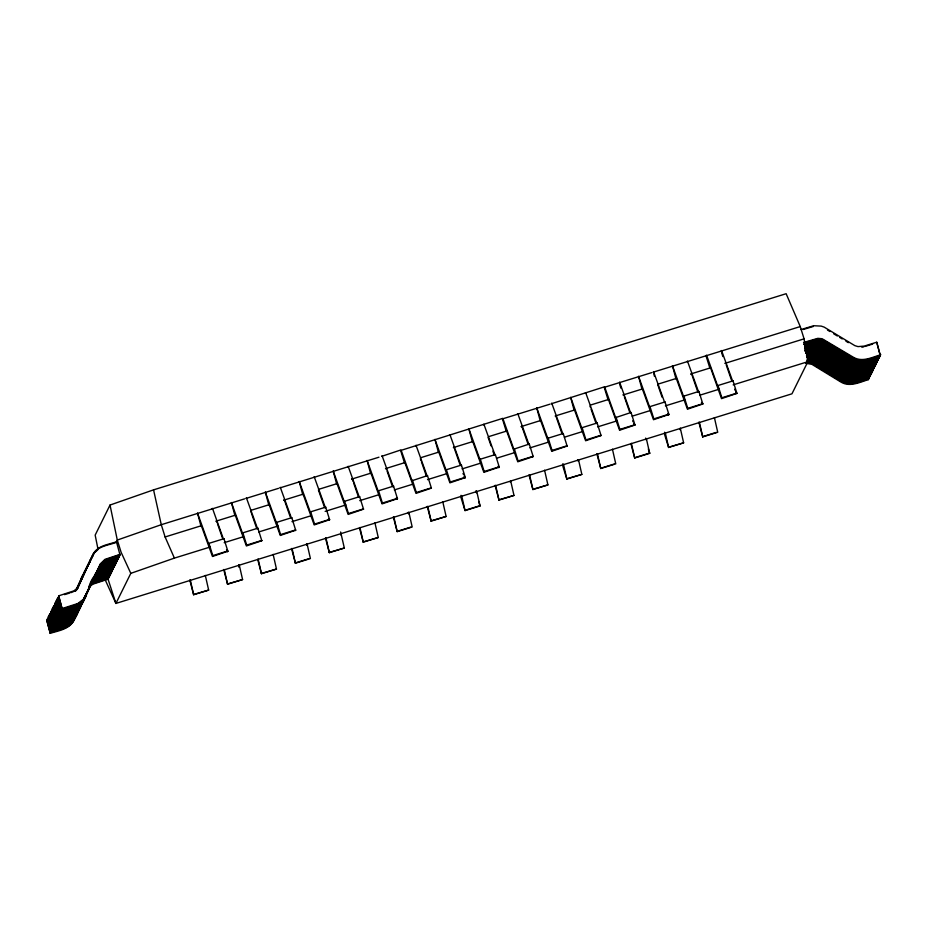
<?xml version="1.0" encoding="UTF-8"?>
<svg xmlns="http://www.w3.org/2000/svg" width="927" height="927" viewBox="0 0 927 927"><rect width="100%" height="100%" fill="white"/><g stroke="black" fill="none" stroke-linecap="round" stroke-linejoin="round"><path stroke-width="1.39" d="M205.319 575.412L208.656 590.093L193.65 594.752L190.313 580.059M239.247 564.891L242.584 579.572L227.578 584.23L224.253 569.537M273.141 554.381L276.478 569.074L261.472 573.72L258.135 559.027M307.069 543.859L310.406 558.552L295.4 563.199L292.063 548.506M340.626 531.994L344.334 548.031L329.328 552.677L325.991 537.996M374.925 522.816L378.262 537.509L363.257 542.156L359.919 527.475M408.853 512.295L412.191 526.988L397.185 531.635L393.859 516.953M442.782 501.774L446.119 516.466L431.125 521.125L427.787 506.432M476.721 491.252L480.047 505.945L465.053 510.603L461.716 495.91M510.65 480.742L513.987 495.424L498.981 500.082L495.644 485.389M544.578 470.221L547.915 484.902L532.909 489.56L529.572 474.867M578.506 459.699L581.843 474.392L566.837 479.039L563.5 464.346M612.434 449.178L615.771 463.871L600.766 468.517L597.428 453.824M646.362 438.656L649.7 453.349L634.694 457.996L631.357 443.303M680.291 428.135L683.628 442.828L668.622 447.474L665.285 432.793M714.393 417.567L717.73 432.26L702.724 436.907L699.387 422.214M74.125 619.954L85.145 595.528M76.072 616.015L86.385 593.292M90.672 583.604L89.513 586.2L93.453 582.631L108.853 577.567L109.119 576.582M78.111 611.89L88.204 589.479M88.424 589.166C91.761 574.404 99.595 569.537 113.986 567.185L113.905 566.918M80.51 607.058L95.597 573.535M100.383 563.859L84.844 598.286C81.159 608.9 69.444 611.553 59.826 613.941L56.269 600.684L59.826 613.941M75.747 590.603L83.036 574.647M75.991 590.673L85.423 569.815L87.289 567.301M76.617 589.746L87.822 564.983L89.687 562.457M77.057 589.514L93.048 554.416C97.694 546.119 108.1 545.366 116.107 542.469L117.3 540.059L110.023 505.053L153.558 489.85L786.142 293.708L800.256 326.571L804.08 338.842L807.846 361.704L791.959 393.813L115.921 603.431L105.261 579.954M59.027 615.551L55.481 602.307L59.027 615.551C68.239 613.037 79.931 610.835 83.697 600.615M77.347 588.077L74.067 590.8L58.668 595.852L62.213 609.109C70.452 606.235 81.298 605.319 85.632 596.455M110.023 505.053L95.168 535.111L98.007 549.224M50.174 633.025L50.521 632.307M50.973 631.403L51.321 630.684M51.773 629.792L52.121 629.074M52.572 628.182L52.92 627.463M53.36 626.559L53.72 625.852M54.16 624.949L54.519 624.242M54.96 623.338L55.307 622.631M55.759 621.727L56.107 621.02M56.559 620.117L56.906 619.41M57.347 618.506L57.706 617.799M58.146 616.895L58.505 616.177M58.946 615.285L59.293 614.566M59.745 613.674L60.093 612.956M60.545 612.063L60.892 611.345M61.333 610.453L61.692 609.734M62.132 608.842L62.491 608.124M50.255 633.292L46.698 620.036L50.255 633.292C59.073 630.65 70.464 628.935 74.473 619.248M51.055 631.669L47.509 618.413L51.055 631.669C59.282 628.796 70.128 627.892 74.473 619.016M51.854 630.059L48.297 616.803L51.854 630.059C59.873 627.162 70.278 626.42 74.913 618.112M52.654 628.448L49.096 615.192L52.654 628.448C60.661 625.551 71.066 624.798 75.713 616.501M53.453 626.837L49.896 613.581L53.453 626.837L68.714 621.947L74.647 617.405M54.241 625.227L50.695 611.971L54.241 625.227C62.26 622.33 72.665 621.577 77.312 613.28M55.041 623.616L51.495 610.36L55.041 623.616C63.268 620.731 74.114 619.827 78.459 610.951M55.84 622.005L52.283 608.749L55.84 622.005C63.859 619.109 74.264 618.355 78.899 610.059M56.64 620.395L53.082 607.139L56.64 620.395C64.647 617.498 75.052 616.745 79.699 608.448M57.439 618.784L53.882 605.528L57.439 618.784C65.666 615.899 76.512 614.995 80.846 606.119M58.239 617.162L54.681 603.917L58.239 617.162C66.246 614.277 76.651 613.523 81.298 605.227M60.626 612.33L57.068 599.074L60.626 612.33C68.633 609.445 79.038 608.691 83.685 600.383M61.425 610.719L57.868 597.463L61.425 610.719C70.973 608.309 82.816 605.69 86.443 595.064M62.213 609.109L58.668 595.852M89.374 586.965L92.654 584.253L108.053 579.19L115.145 564.404L99.826 569.734L95.238 574.242M108.053 579.19L108.32 578.205M90.29 584.601L94.253 581.02L109.653 575.957L109.919 574.972M91.089 582.99L95.052 579.41L110.452 574.346L110.719 573.361M92.573 580.511L95.84 577.799L111.252 572.735L111.518 571.75M93.372 578.9L96.64 576.177L112.04 571.125L112.306 570.14M93.476 578.147L97.439 574.566L112.839 569.514L113.106 568.529M94.276 576.536L98.239 572.956L113.986 567.185M95.075 574.925L99.038 571.345L114.438 566.293L114.705 565.308M115.238 564.682L119.931 554.74L104.612 560.07L100.649 563.651M96.037 572.631L100.626 568.124L116.026 563.071L116.292 562.086M97.462 570.093L101.425 566.513L116.825 561.449L117.092 560.476M98.262 568.483L102.225 564.902L117.625 559.838L117.891 558.865M80.498 606.837L99.062 566.872L103.024 563.292L118.424 558.228L118.691 557.243M98.783 567.081L103.812 561.681L119.212 556.617L119.49 555.632M120.012 555.006L116.466 541.75C108.447 544.647 98.042 545.4 93.395 553.697L77.671 587.927M210.359 546.965L174.403 558.112L130.8 573.35L115.921 603.431L107.972 578.923M208.957 543.349L208.656 543.952L197.486 513.013L200.985 526.13L201.275 525.539L212.457 556.478L227.857 551.241L223.952 538.703L208.957 543.349L212.862 555.899M223.662 539.294L223.952 538.703M242.886 532.828L242.584 533.431L231.414 502.492L234.913 515.609L235.203 515.018L246.385 545.957L261.796 540.719L257.88 528.181L242.886 532.828L246.791 545.377M238.679 567.034L238.702 564.867M257.88 528.181L257.59 528.772L246.408 497.834L245.968 498.436L278.54 488.332M276.767 522.33L276.478 522.921L265.296 491.982L268.807 505.111L269.097 504.508L280.278 535.447L295.678 530.209L291.773 517.672L276.767 522.33L280.672 534.867M291.773 517.672L291.484 518.263L280.302 487.324L279.896 487.915L378.969 457.196M310.696 511.808L310.406 512.399L299.224 481.461L302.735 494.589L303.025 493.987L314.207 524.925L329.606 519.699L325.701 507.15L310.696 511.808L314.612 524.346M325.701 507.15L325.412 507.753L314.23 476.814L313.824 477.393M351.657 479.41L351.959 478.819L352.503 479.838M344.635 501.287L344.334 501.878L333.164 470.939L336.663 484.068L336.953 483.465L348.135 514.404L363.535 509.178L359.63 496.629L344.635 501.287L348.54 513.825M359.63 496.629L359.34 497.231L348.158 466.293L347.752 466.872M378.564 490.765L378.262 491.356L367.092 460.418L370.591 473.546L370.881 472.955L382.063 503.894L397.463 498.656L393.558 486.107L378.564 490.765L382.469 503.303M393.558 486.107L393.268 486.71L382.086 455.771L381.681 456.351L401.02 449.896L412.04 480.719L427.486 475.597L431.403 488.135L430.731 488.216M427.486 475.597L427.196 476.188L416.026 445.25L415.62 445.829M446.42 469.722L446.119 470.313L434.948 439.375L438.448 452.503L438.738 451.912L449.919 482.851L465.331 477.614L461.426 465.076L446.42 469.722L450.325 482.26M461.426 465.076L461.125 465.667L449.954 434.728L449.549 435.308M480.348 459.201L480.059 459.792L468.877 428.865L472.376 441.982L472.677 441.391L483.848 472.33L499.259 467.092L495.354 454.554L480.348 459.201L484.253 471.75M495.354 454.554L495.053 455.145L483.882 424.207L483.477 424.786M521.31 426.814L521.6 426.223L521.994 426.849M532.515 456.652L533.187 456.571L529.282 444.033L513.836 449.166L502.805 418.344L402.017 450.047M529.282 444.033L528.981 444.624L517.811 413.685L517.405 414.265M548.205 438.158L547.915 438.761L536.733 407.822L540.232 420.939L540.534 420.348L551.704 451.287L567.115 446.049L563.21 433.512L548.205 438.158L552.11 450.707M563.21 433.512L562.921 434.103L551.739 403.164L551.333 403.755L604.589 386.779L615.621 417.602L631.067 412.469L634.972 425.018L634.311 425.099M582.133 427.648L581.843 428.239L570.661 397.301L574.161 410.429L574.462 409.827L585.632 440.765L601.044 435.528L597.139 422.99L582.133 427.648L586.038 440.186M597.139 422.99L596.849 423.581L585.667 392.642L585.261 393.233M630.777 413.06L631.067 412.469M649.989 406.605L649.7 407.196L638.529 376.258L642.029 389.386L642.318 388.784L653.5 419.722L668.9 414.496L664.995 401.947L649.989 406.605L653.906 419.143M664.995 401.947L664.705 402.55L653.523 371.611L654.392 376.281M690.963 374.207L691.507 373.952M683.929 396.084L683.628 396.675L672.457 365.736L675.957 378.865L676.246 378.274L687.428 409.201L702.828 403.975L698.923 391.426L683.929 396.084L687.834 408.622M698.923 391.426L698.634 392.028L687.452 361.09L687.046 361.669M718.019 385.505L717.73 386.107L706.548 355.168L706.015 355.794L709.839 368.054L710.499 367.81L711.067 369.189L721.519 398.633L736.93 393.396L733.025 380.858L718.019 385.505L721.924 398.054M733.025 380.858L732.736 381.449L721.554 350.51L721.148 351.101M800.951 329.56L813.755 325.725L821.218 326.107L824.184 327.127L854.845 345.644L858.008 346.605L864.231 346.095L876.745 342.214L879.793 353.836M880.569 354.485L880.302 355.47C871.693 358.065 861.797 363.175 853.06 357.984L822.805 339.745L817.51 339.039L804.451 342.805M868.332 379.653L868.599 378.668L868.332 379.653C859.735 382.248 849.839 387.359 841.102 382.167L811.89 364.334L805.551 363.222M869.132 378.042L869.399 377.057L869.132 378.042C860.534 380.626 850.627 385.748 841.89 380.545L812.689 362.724L807.394 361.565M869.932 376.432L870.198 375.447L869.932 376.432C861.322 379.016 851.426 384.137 842.689 378.934L813.477 361.113L807.139 360M870.731 374.821L870.998 373.836L870.731 374.821C862.122 377.405 852.226 382.527 843.489 377.324L814.277 359.502L807.938 358.39M871.519 373.21L871.786 372.225L871.519 373.21C862.921 375.794 853.025 380.916 844.288 375.713L815.076 357.892L810.847 356.791L806.699 357.219M872.319 371.6L872.585 370.615L872.319 371.6C863.721 374.184 853.813 379.305 845.088 374.102L815.876 356.281L810.58 355.122L806.478 355.829M873.118 369.977L873.385 368.992L873.118 369.977C864.52 372.573 854.613 377.695 845.876 372.492L816.675 354.67L811.38 353.511L807.278 354.218M873.918 368.367L874.184 367.382L873.918 368.367C865.308 370.962 855.412 376.084 846.675 370.881L817.463 353.06L812.179 351.901L805.575 353.384M874.717 366.756L874.984 365.771L874.717 366.756C866.108 369.352 856.212 374.473 847.475 369.27L818.263 351.449L812.979 350.29L806.374 351.773M875.505 365.145L875.783 364.16L875.505 365.145C866.907 367.741 857.011 372.851 848.275 367.66L818.02 349.421L812.724 348.714L804.671 350.927M805.47 349.317L813.524 347.104L818.819 347.81L849.074 366.049C857.799 371.24 867.707 366.13 876.305 363.535L876.571 362.55M877.104 361.924L877.371 360.939L877.104 361.924C868.506 364.52 858.599 369.63 849.862 364.438L819.619 346.2L814.312 345.493L805.007 348.1M877.904 360.313L878.17 359.328L877.904 360.313C869.294 362.909 859.399 368.019 850.662 362.828L820.407 344.589L815.111 343.882L804.555 346.872M878.703 358.703L878.97 357.718L878.703 358.703C870.094 361.298 860.198 366.408 851.461 361.217L821.206 342.978L815.911 342.272L805.354 345.261M879.491 357.092L879.769 356.107L879.491 357.092C870.893 359.676 860.998 364.798 852.261 359.595L822.006 341.368L816.71 340.661L803.651 344.427M880.302 355.47L876.745 342.214M80.858 606.339C77.092 616.571 65.411 618.772 56.199 621.287M78.111 611.669L79.71 608.668M78.471 611.183C74.902 622.237 63.094 625.516 53.001 627.741M76.871 614.404C73.106 624.636 61.425 626.826 52.202 629.352M74.125 619.723L75.724 616.722M77.509 588.622L76.883 589.549L90.661 559.248L92.515 556.733M100.023 564.578L104.971 559.352L120.371 554.3M99.583 565.47L104.172 560.962L119.571 555.91M97.636 569.41L102.573 564.184L117.972 559.132M96.837 571.02L101.785 565.794L117.184 560.742M94.45 575.852L99.386 570.638L114.786 565.574M93.198 578.367L97.787 573.859L113.198 568.796M92.051 580.684L92.677 579.757M91.252 582.295L91.877 581.368M89.212 586.42L89.838 585.493M227.857 551.241L227.451 551.82L226.536 549.688M261.796 540.719L261.124 540.8M295.678 530.209L295.168 530.603M329.606 519.699L329.201 520.279L328.54 518.796M363.535 509.178L362.874 509.259M397.463 498.656L397.069 499.236L396.397 497.764M431.403 488.135L415.991 493.373L404.809 462.434L404.52 463.025L400.649 450.476M465.331 477.614L464.809 478.008M499.259 467.092L498.853 467.671L498.181 466.2M533.187 456.571L517.776 461.808L506.605 430.87L506.304 431.461L502.446 418.911M567.115 446.049L566.594 446.443M601.044 435.528L600.383 435.62M634.972 425.018L619.572 430.244L608.39 399.305L608.1 399.908L604.23 387.347M668.9 414.496L668.494 415.076L667.834 413.593M702.828 403.975L702.168 404.056M736.93 393.396L736.258 393.488M92.596 555.308L93.847 553.639M92.248 556.026L94.114 553.512M91.449 557.637L93.314 555.111M91.008 558.529L92.874 556.015M90.209 560.151L92.074 557.625M89.861 560.858L91.101 559.178M89.062 562.469L91.275 559.236M88.621 563.373L90.475 560.847M88.262 564.079L90.128 561.565M87.462 565.69L89.328 563.176M86.663 567.301L88.529 564.786M86.223 568.205L87.462 566.524M85.875 568.923L87.741 566.397M84.624 571.426L86.941 568.008M84.276 572.144L85.516 570.464M83.836 573.037L85.701 570.522M83.476 573.755L84.728 572.075M82.677 575.366L84.902 572.133M82.236 576.258L84.102 573.743M81.889 576.976L83.754 574.462M81.437 577.88L82.677 576.2M81.089 578.599L82.943 576.073M84.832 598.066C80.197 606.362 69.792 607.115 61.773 610.012M84.044 599.676C79.398 607.973 68.992 608.726 60.973 611.623M82.445 602.898C77.798 611.194 67.393 611.947 59.386 614.844M81.646 604.508C76.999 612.805 66.593 613.558 58.586 616.455M80.058 607.73C75.411 616.026 65.006 616.779 56.987 619.676M77.659 612.562C73.013 620.87 62.607 621.623 54.6 624.508M76.86 614.184C72.225 622.481 61.819 623.234 53.801 626.131M73.673 620.638C69.027 628.935 58.621 629.688 50.614 632.585M212.04 508.958L212.48 508.355L223.407 538.969M76.987 588.796L78.03 587.22M99.409 566.154L103.372 562.573L118.772 557.521M97.022 570.986L100.985 567.405L116.385 562.353M96.223 572.608L100.186 569.027L115.585 563.964M93.036 579.051L96.999 575.47L112.399 570.406M92.236 580.661L96.199 577.081L111.599 572.029M91.437 582.272L95.4 578.691L110.8 573.639M94.461 552.793L97.833 549.746M91.333 583.025L94.6 580.302L110 575.25M90.533 584.636L93.801 581.913L109.212 576.861M89.734 586.258L93.001 583.535L108.401 578.483M83.766 598.969L77.845 603.5L62.572 608.402M81.379 603.801L75.446 608.344L60.185 613.234M78.992 608.645L73.059 613.176L57.787 618.066M76.593 613.477L70.661 618.008L55.4 622.898M72.607 621.53L66.674 626.061L51.414 630.963M76.246 589.584L74.6 590.951M75.006 591.206L75.805 590.487M70.823 592.689L73.708 591.507M244.612 498.853L161.275 524.694L117.3 540.059L121.124 552.318L130.8 573.35M503.801 418.483L549.978 404.172M605.586 386.93L651.762 372.608M653.118 372.19L800.256 326.571M153.558 489.85L161.275 524.694L165.099 536.965L200.892 525.864M215.898 521.206L234.832 515.342M251.147 510.279L268.76 504.821M283.72 500.186L302.689 494.3M319.004 489.236L336.617 483.778M351.576 479.143L370.545 473.257M385.505 468.622L404.473 462.735M420.788 457.683L438.401 452.214M453.361 447.579L472.33 441.704M488.645 436.64L506.258 431.182M521.229 426.536L540.186 420.661M555.157 416.014L574.126 410.14M590.441 405.076L608.054 399.618M623.014 394.983L641.982 389.097M658.297 384.045L675.91 378.575M690.87 373.94L709.839 368.054M724.972 363.361L804.08 338.842M803.547 342.48L817.857 338.332L822.098 338.714L853.408 357.266C862.145 362.469 872.052 357.347 880.65 354.751M803.999 343.708L817.058 339.942L822.353 340.649L852.608 358.888C861.345 364.079 871.241 358.969 879.85 356.374M804.451 344.937L816.258 341.553L821.565 342.272L851.809 360.499C860.546 365.702 870.453 360.58 879.051 357.984M804.914 346.165L815.47 343.164L820.766 343.882L851.021 362.109C859.758 367.312 869.653 362.19 878.251 359.595M805.366 347.382L814.671 344.786L819.966 345.493L850.221 363.72C858.958 368.923 868.854 363.801 877.452 361.217M804.566 348.992L813.871 346.397L819.167 347.104L849.422 365.331C858.159 370.533 868.054 365.412 876.664 362.828M805.018 350.221L813.072 348.007L818.367 348.714L848.622 366.941C857.359 372.144 867.255 367.022 875.864 364.438M805.47 351.449L812.272 349.618L818.622 350.73L847.823 368.552C856.56 373.755 866.467 368.633 875.065 366.049M805.922 352.666L812.527 351.182L817.823 352.341L847.035 370.174C855.772 375.365 865.667 370.255 874.265 367.66M224.195 542.677L243.558 536.675M258.772 531.959L278.135 525.957M291.959 521.658L311.321 515.655M325.157 511.368L345.898 504.937M359.734 500.65L379.097 494.647M394.311 489.931L412.295 484.357M427.498 479.641L446.872 473.627M462.075 468.911L481.449 462.909M496.652 458.193L514.636 452.619M529.85 447.903L549.213 441.901M564.427 437.185L582.411 431.611M597.625 426.883L616.988 420.881M632.202 416.165L650.175 410.591M665.389 405.875L684.752 399.873M699.966 395.157L719.329 389.155M733.164 384.867L807.846 361.704M64.566 594.624L69.571 593.083M865.134 346.42L872.643 344.091M55.122 603.013L57.625 602.237M212.77 555.621L227.775 550.974M246.698 545.099L261.704 540.453M280.591 534.589L295.597 529.943M314.52 524.079L329.525 519.421M348.448 513.558L363.454 508.9M382.376 503.037L397.382 498.378M416.316 492.515L431.31 487.857M450.244 481.994L465.238 477.335M484.172 471.472L499.166 466.826M518.1 460.951L533.106 456.304M552.028 450.429L567.034 445.783M585.957 439.908L600.963 435.261M619.885 429.386L634.891 424.74M653.813 418.877L668.819 414.218M687.741 408.355L702.747 403.697M721.843 397.776L736.849 393.129M193.569 594.474L208.656 590.093M227.497 583.952L242.584 579.572M261.391 573.454L276.478 569.074M295.319 562.932L308.958 558.703M329.247 552.411L344.334 548.031M363.175 541.889L378.262 537.509M397.104 531.368L410.742 527.139M431.032 520.847L446.119 516.466M464.96 510.325L479.966 505.678M498.888 499.804L513.987 495.424M532.828 489.282L547.915 484.902M566.756 478.761L581.843 474.392M600.684 468.251L614.323 464.021M634.613 457.729L649.618 453.071M668.541 447.208L683.628 442.828M702.643 436.629L716.281 432.399M803.164 329.514L813.396 326.431M873.466 369.27C864.868 371.866 854.972 376.976 846.235 371.785L817.023 353.952L812.794 352.851L807.637 353.5M872.678 370.881C864.068 373.477 854.173 378.587 845.436 373.396L816.223 355.574L811.994 354.462L806.838 355.111M871.878 372.492C863.269 375.087 853.373 380.197 844.636 375.006L815.424 357.185L811.206 356.072L807.058 356.501M871.079 374.102C862.481 376.698 852.573 381.808 843.837 376.617L814.636 358.795L808.286 357.671M870.279 375.713C861.681 378.309 851.774 383.43 843.049 378.228L813.836 360.406L807.498 359.282M869.48 377.324C860.882 379.919 850.986 385.029 842.249 379.838L813.037 362.017L806.699 360.893M868.692 378.934C860.082 381.53 850.186 386.652 841.449 381.449L812.237 363.627L806.953 362.469M861.843 347.254L863.883 346.802M827.51 330.058L829.955 331.542M833.64 333.766L837.324 335.991M839.769 337.463L842.226 338.946M845.899 341.171L848.356 342.654M725.343 363.048L725.737 363.674M623.396 394.659L623.778 395.296M453.743 447.254L454.288 448.274M284.102 499.862L284.635 500.881M619.595 382.133L630.627 412.944M216.431 521.009L216.999 522.376M165.099 536.965L174.403 558.112M555.783 416.026L556.455 417.741M386.142 468.633L386.432 469.317M657.707 384.775L658.251 386.177M488.054 437.37L488.599 438.784M318.413 489.977L324.612 507.672M735.598 391.843L735.853 392.503M701.507 402.411L701.762 403.083M633.651 423.454L633.906 424.114M590.001 406.2L590.395 407.22M463.998 476.061L464.253 476.721M420.36 458.795L420.974 460.452M250.754 511.391L251.368 513.037M691.971 375.111L692.399 376.281M522.33 427.706L528.181 444.543M352.677 480.313L353.106 481.484M726.27 365.087L731.473 380.07M624.323 396.698L629.526 411.681M454.67 449.294L459.873 464.276M285.029 501.901L290.232 516.884M734.647 389.201L734.995 390.186M632.689 420.812L633.037 421.797M463.036 473.419L463.396 474.404M692.863 377.59L697.834 391.947M658.471 386.802L662.098 397.243M591.067 409.155L596.049 423.5M556.687 418.367L561.658 432.724M488.83 439.41L491.09 445.933M492.897 451.148L494.253 455.064M421.426 461.75L426.397 476.107M387.046 470.962L392.469 486.629M353.558 482.793L358.54 497.15M251.82 514.346L256.791 528.691M217.439 523.558L222.41 537.915M721.577 352.457L722.851 356.547M702.724 436.907L698.842 422.202M668.622 447.474L664.717 434.937L664.613 432.214M648.344 448.981L649.7 453.349M619.618 384.068L620.893 388.158M634.694 457.996L630.928 443.766M616.061 417.127L619.966 429.664M600.766 468.517L596.884 453.813M566.837 479.039L562.932 466.501L562.816 463.778M532.909 489.56L529.027 474.856M514.276 448.68L518.181 461.229M498.981 500.082L495.099 485.366M478.691 501.588L480.047 505.945M465.053 510.603L461.148 498.054L461.032 495.331M431.125 521.125L427.243 506.409M412.492 480.244L416.397 492.782M397.185 531.635L393.315 516.93M363.257 542.156L359.491 527.927M329.328 552.677L325.458 537.973M295.4 563.199L291.518 548.494M261.472 573.72L257.706 559.491M227.578 584.23L223.708 569.514M193.65 594.752L189.78 580.035M645.679 438.077L646.073 439.815M476.038 490.684L476.443 492.816M577.961 459.676L578.228 461.252M408.309 512.283L408.575 513.848M306.524 543.836L306.791 545.412M679.943 428.981L680.012 429.688M510.302 481.588L510.371 482.295M340.649 534.184L340.719 534.891"/></g></svg>
